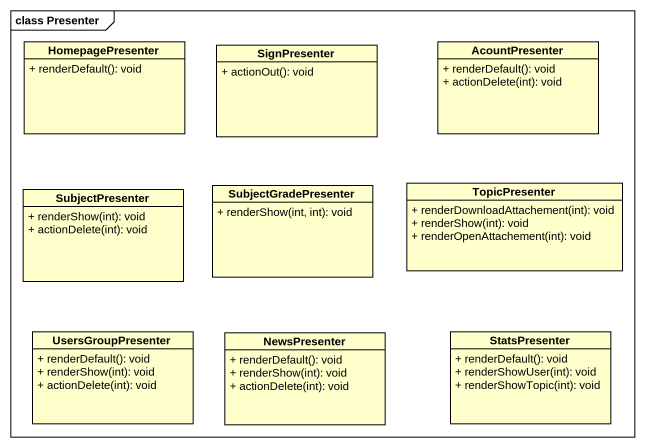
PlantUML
@startuml
mainframe class Presenter
hide circle
hide empty members
skinparam classAttributeIconSize 0
class HomepagePresenter {
  + renderDefault(): void
}
class SignPresenter {
  + actionOut(): void
}
class AcountPresenter {
  + renderDefault(): void
  + actionDelete(int): void
}
class SubjectPresenter {
  + renderShow(int): void
  + actionDelete(int): void
}
class SubjectGradePresenter {
  + renderShow(int, int): void
}
class TopicPresenter {
  + renderDownloadAttachement(int): void
  + renderShow(int): void
  + renderOpenAttachement(int): void
}
class UsersGroupPresenter {
  + renderDefault(): void
  + renderShow(int): void
  + actionDelete(int): void
}
class NewsPresenter {
  + renderDefault(): void
  + renderShow(int): void
  + actionDelete(int): void
}
class StatsPresenter {
  + renderDefault(): void
  + renderShowUser(int): void
  + renderShowTopic(int): void
}
@enduml
